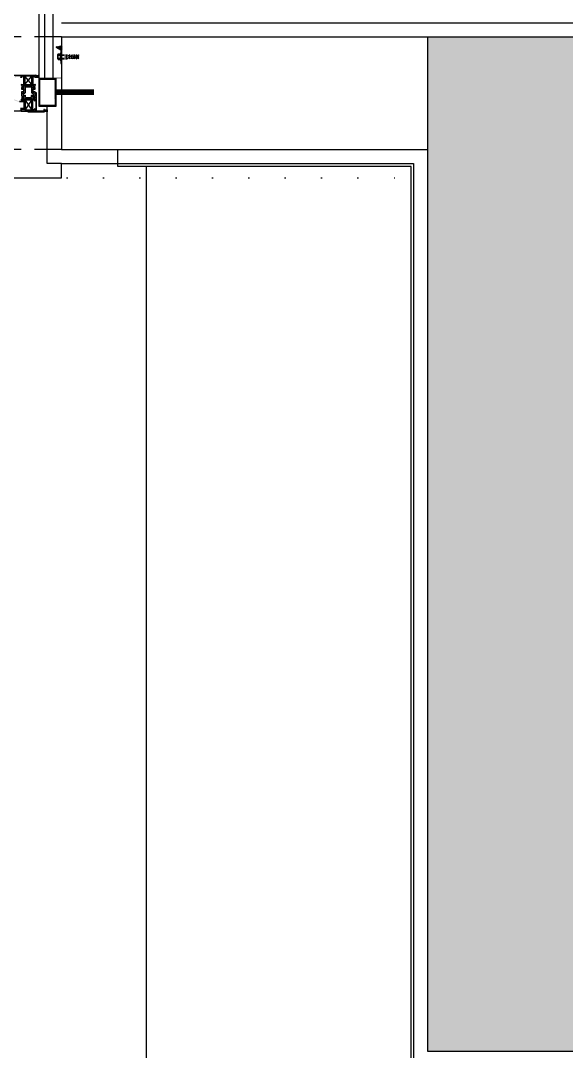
# Model space of a CAD drawing. Header units: inches. Extents: x 21 to 32698, y 13 to 3712.
# Drawn here: x 16594.5 to 16691.3, y 2402.1 to 2585 of the extents above; entities that cross this region are included whole.
import ezdxf

# ---------------------------------------------------------------- set-up
doc = ezdxf.new("R2010")
doc.units = ezdxf.units.IN
doc.header["$MEASUREMENT"] = 0
doc.set_wipeout_variables(frame=1)
for name, pattern in [('DOT', [6.35, 0, -6.35]), ('HIDDEN', [9.525, 6.35, -3.175]), ('IMPORT-HIDDEN2', [47.625, 31.75, -15.875])]:
    doc.linetypes.add(name, pattern=pattern)
for name, color, linetype, lineweight in [('Z_MİM_-KM-BEAM-RAY', 8, 'DOT', 25), ('Z_MİM_-KM-CERAMIC-09', 8, 'Continuous', 25), ('Z_MİM_-KM-GLAZ', 8, 'Continuous', 25), ('Z_MİM_-KM-GLAZ-CURT', 8, 'Continuous', 25), ('Z_MİM_-KM-PATTERN-STRC', 8, 'Continuous', 25), ('Z_MİM_-KM-RAY-1', 8, 'IMPORT-HIDDEN2', 25), ('Z_MİM_-KM-STRC-CONCRETE', 8, 'Continuous', 25), ('Z_MİM_-KM-VITRF', 8, 'Continuous', 25), ('Z_MİM_-KM-WALL', 8, 'Continuous', 25), ('Z_MİM_-KM-WALL-IZO-TERMAL', 8, 'Continuous', 25), ('Z_MİM_-KM-WALL-PLASTER', 8, 'Continuous', 25), ('Z_MİM_Aksesuar', 8, 'Continuous', 25), ('Z_MİM_aksesuar_k', 8, 'Continuous', 25), ('Z_MİM_AUDIT_D_040619093244-1', 8, 'Continuous', 25), ('Z_MİM_CELIK', 8, 'Continuous', 25), ('Z_MİM_hatch_k', 8, 'Continuous', 25), ('Z_MİM_MYM_MEMBRAN_', 8, 'HIDDEN', 25), ('Z_MİM_PROFIL', 8, 'Continuous', 25)]:
    doc.layers.add(name, color=color, linetype=linetype, lineweight=lineweight)
doc.layers.add('Z_MİM_-KM-WALL-TERMAL-PATTERN', color=8, linetype='BATTING', lineweight=25, plot=False)
doc.linetypes.add('BATTING', pattern='A,0.00254,-2.54,[134,ltypeshp.shx,S=2.54,R=0,X=-2.54,Y=0],-5.08,[134,ltypeshp.shx,S=2.54,R=180,X=2.54,Y=0],-2.54', length=10.16254)

# ---------------------------------------------------------------- blocks, each defined once
blk = doc.blocks.new('-KM_Kiriş İzi-2K')
at = {"layer": 'Z_MİM_-KM-BEAM-RAY'}
for p, q in [((755, 1600), (1335, 1600)), ((755, 1575), (1335, 1575))]:
    blk.add_line(p, q, dxfattribs=at)
blk = doc.blocks.new('-KM_Kolon-2K')
at = {"layer": 'Z_MİM_-KM-PATTERN-STRC'}
blk.add_hatch(color=256, dxfattribs=at).paths.add_polyline_path([(1335, 1600), (1365, 1600), (1365, 1420), (1335, 1420)], flags=0)
at = {"layer": 'Z_MİM_-KM-STRC-CONCRETE'}
blk.add_lwpolyline([(1335, 1600), (1365, 1600), (1365, 1420), (1335, 1420)], close=True, dxfattribs=at)
blk = doc.blocks.new('*U77')
at = {"layer": 'Z_MİM_AUDIT_D_040619093244-1'}
for points in [[(160.98, -3.18), (161.16, -3.25)], [(161.08, -3.5), (161.23, -3.5)], [(161.08, -3.55), (161.23, -3.55)], [(161.28, -3.4), (161.23, -3.28)], [(161.28, -3.65), (161.23, -3.78)], [(161.51, -3.2), (161.43, -3.18), (161.43, -3.39), (161.36, -3.4)], [(161.51, -3.85), (161.43, -3.88), (161.43, -3.66), (161.36, -3.65)], [(161.37, -3.49), (161.47, -3.49)], [(161.39, -3.56), (161.49, -3.56)], [(161.42, -3.49), (161.44, -3.56)], [(161.57, -3.49), (161.67, -3.48)], [(161.58, -3.23), (161.63, -3.31)], [(161.59, -3.56), (161.7, -3.57)], [(161.62, -3.48), (161.65, -3.57)], [(161.83, -3.38), (161.75, -3.38)], [(161.77, -3.48), (161.86, -3.48)], [(161.8, -3.57), (161.9, -3.58)], [(161.82, -3.48), (161.85, -3.57)], [(161.83, -3.18), (161.91, -3.2)], [(161.83, -3.18), (161.83, -3.38)], [(161.96, -3.47), (162.06, -3.47)], [(161.98, -3.23), (162.03, -3.31)], [(162, -3.58), (162.1, -3.58)], [(162.01, -3.47), (162.05, -3.58)], [(162.31, -3.2), (162.23, -3.18), (162.23, -3.36), (162.15, -3.36)], [(162.16, -3.46), (162.26, -3.46)], [(162.2, -3.59), (162.3, -3.59)], [(162.21, -3.46), (162.25, -3.59)], [(162.36, -3.46), (162.46, -3.45)], [(162.43, -3.31), (162.38, -3.23)], [(162.4, -3.59), (162.51, -3.6)], [(162.41, -3.46), (162.46, -3.6)], [(162.63, -3.34), (162.54, -3.35)], [(162.56, -3.45), (162.66, -3.45)], [(162.61, -3.45), (162.66, -3.6)], [(162.61, -3.6), (162.71, -3.61)], [(162.63, -3.18), (162.71, -3.2)], [(162.63, -3.18), (162.63, -3.34)], [(162.75, -3.44), (162.85, -3.44)], [(162.78, -3.23), (162.83, -3.31)], [(162.8, -3.44), (162.86, -3.61)], [(162.81, -3.61), (162.91, -3.61)], [(163.03, -3.33), (162.94, -3.33)], [(162.95, -3.44), (163.05, -3.43)], [(163, -3.43), (163.06, -3.62)], [(163.01, -3.62), (163.11, -3.62)], [(163.03, -3.18), (163.03, -3.33)], [(163.03, -3.18), (163.11, -3.2)], [(160.98, -3.88), (161.16, -3.8)], [(161.58, -3.83), (161.63, -3.74)], [(161.91, -3.85), (161.83, -3.88), (161.83, -3.67), (161.75, -3.67)], [(161.98, -3.83), (162.03, -3.74)], [(162.31, -3.85), (162.23, -3.88), (162.23, -3.69), (162.15, -3.69)], [(162.43, -3.74), (162.38, -3.83)], [(162.63, -3.71), (162.54, -3.7)], [(162.63, -3.88), (162.63, -3.71)], [(162.63, -3.88), (162.71, -3.85)], [(162.78, -3.83), (162.83, -3.74)], [(163.03, -3.72), (162.94, -3.72)], [(163.03, -3.88), (163.03, -3.72)], [(163.03, -3.88), (163.11, -3.85)]]:
    blk.add_lwpolyline(points, dxfattribs=at)
blk.add_wipeout([(160, -25), (160, 16.5), (0, 16.5), (0, -25)])
h = blk.add_hatch()
h.set_pattern_fill('EARTH', color=256, scale=0.03, angle=-90)
h.set_pattern_definition([(270, (-66255.56633, 147327.28475), (0.1905, -0.1905), [0.1905, -0.1905]), (270, (-66255.49489, 147327.28475), (0.1905, -0.1905), [0.1905, -0.1905]), (270, (-66255.42345, 147327.28475), (0.1905, -0.1905), [0.1905, -0.1905]), (360, (-66255.39964, 147327.26094), (0.1905, 0.1905), [0.1905, -0.1905]), (360, (-66255.39964, 147327.1895), (0.1905, 0.1905), [0.1905, -0.1905]), (360, (-66255.39964, 147327.11806), (0.1905, 0.1905), [0.1905, -0.1905])])
edge = h.paths.add_edge_path()
edge.add_arc((155.44, -6.8), 0.02, 0, 45, ccw=False)
edge.add_line((155.46, -6.8), (155.46, -6.99))
edge.add_arc((155.26, -6.99), 0.2, 284.3123, 360, ccw=False)
edge.add_line((155.31, -7.18), (156, -7.18))
edge.add_line((156, -7.18), (156, -6.78))
edge.add_arc((155.72, -6.54), 0.367, 222.7927, 319.8641, ccw=False)
h = blk.add_hatch()
h.set_pattern_fill('EARTH', color=256, scale=0.03, angle=-90)
h.set_pattern_definition([(270, (-66255.60472, 147327.28475), (0.1905, -0.1905), [0.1905, -0.1905]), (270, (-66255.53328, 147327.28475), (0.1905, -0.1905), [0.1905, -0.1905]), (270, (-66255.46184, 147327.28475), (0.1905, -0.1905), [0.1905, -0.1905]), (360, (-66255.43803, 147327.26094), (0.1905, 0.1905), [0.1905, -0.1905]), (360, (-66255.43803, 147327.1895), (0.1905, 0.1905), [0.1905, -0.1905]), (360, (-66255.43803, 147327.11806), (0.1905, 0.1905), [0.1905, -0.1905])])
h.paths.add_polyline_path([(157.46, -13.33), (157.46, -12.93), (157.01, -12.93), (157.01, -13.24, -0.326686)])
at = {"layer": 'Z_MİM_Aksesuar'}
h = blk.add_hatch(dxfattribs=at)
h.set_pattern_fill('ANSI37', color=256, angle=180, style=0)
h.set_pattern_definition([(135, (336.59067, -0.34935), (0.08838835, 0.08838835), []), (45, (336.59067, -0.34935), (0.08838835, -0.08838835), [])])
h.paths.add_polyline_path([(159.13, -1.77), (160, -2.27), (160.15, -2.27), (160.15, -1.58)])
at = {"layer": 'Z_MİM_CELIK', "linetype": 'Continuous'}
h = blk.add_hatch(dxfattribs=at)
h.set_pattern_fill('ANSI31', color=256, style=0)
h.set_pattern_definition([(45, (9409.53063, -13494.84769), (-0.08838834765, 0.08838834765), [])])
h.paths.add_polyline_path([(158.88, -7.5), (158.88, -12.2), (156.18, -12.2), (156.18, -7.5)], flags=16)
h.paths.add_polyline_path([(159.03, -7.35), (159.03, -12.35), (156.03, -12.35), (156.03, -7.35)])
at = {"layer": 'Z_MİM_hatch_k'}
h = blk.add_hatch(dxfattribs=at)
h.set_pattern_fill('DOTS', color=256, scale=0.05, angle=60, style=0)
h.set_pattern_definition([(60, (-308.370135, -104.39012), (-0.048897016, 0.074057883), [0, -0.079375])])
h.paths.add_polyline_path([(153.09, -10.59), (153.32, -10.59, -0.414214), (153.34, -10.61), (153.34, -10.73, -0.131652), (153.32, -10.79), (153.29, -10.85), (153.23, -10.95, 0.131652), (153.23, -10.97), (153.23, -10.99, 0.414214), (153.27, -11.03), (153.81, -11.03), (153.84, -11), (154.44, -11), (154.47, -11.03), (155.01, -11.03, 0.414214), (155.05, -10.99), (155.05, -10.97, 0.131652), (155.05, -10.95), (154.99, -10.85), (154.96, -10.79, -0.131652), (154.94, -10.73), (154.94, -10.61, -0.414214), (154.96, -10.59), (155.19, -10.59, 0.414214), (155.29, -10.49), (155.29, -9.75, 0.236068), (155.27, -9.71), (155.15, -9.71, 0.414214), (155.13, -9.73), (155.13, -9.83), (154.94, -9.83), (154.94, -9.53), (154.94, -9.23), (155.13, -9.23), (155.13, -9.33, 0.414214), (155.15, -9.35), (155.27, -9.35, 0.414214), (155.29, -9.33), (155.29, -9.17, 0.414214), (155.19, -9.07), (154.96, -9.07, -0.414214), (154.94, -9.05), (154.94, -8.93, -0.131652), (154.96, -8.87), (154.99, -8.81), (155.05, -8.72, 0.131652), (155.05, -8.7), (155.05, -8.67, 0.414214), (155.01, -8.63), (154.47, -8.63), (154.44, -8.66), (153.84, -8.66), (153.81, -8.63), (153.27, -8.63, 0.414214), (153.23, -8.67), (153.23, -8.7, 0.131652), (153.23, -8.72), (153.29, -8.81), (153.32, -8.87, -0.131652), (153.34, -8.93), (153.34, -9.05, -0.414214), (153.32, -9.07), (153.09, -9.07, 0.414214), (152.99, -9.17), (152.99, -9.33, 0.414214), (153.01, -9.35), (153.13, -9.35, 0.414214), (153.15, -9.33), (153.15, -9.23), (153.34, -9.23), (153.34, -9.53), (153.34, -9.83), (153.15, -9.83), (153.15, -9.73, 0.414214), (153.13, -9.71), (153.01, -9.71, 0.236068), (152.99, -9.75), (152.99, -10.49, 0.414214)])
h.paths.add_polyline_path([(153.26, -10.34, -0.414214), (153.24, -10.32), (153.24, -10.05, -0.414214), (153.26, -10.03), (153.44, -10.03, 0.414214), (153.54, -9.93), (153.54, -8.93, -0.414214), (153.56, -8.91), (154.72, -8.91, -0.414214), (154.74, -8.93), (154.74, -9.93, 0.414214), (154.84, -10.03), (155.02, -10.03, -0.414214), (155.04, -10.05), (155.04, -10.32, -0.414214), (155.02, -10.34), (154.79, -10.34, 0.414214), (154.69, -10.44), (154.69, -10.65, -0.414214), (154.59, -10.75), (153.69, -10.75, -0.414214), (153.59, -10.65), (153.59, -10.44, 0.414214), (153.49, -10.34)], flags=16)
at = {"layer": 'Z_MİM_PROFIL'}
h = blk.add_hatch(dxfattribs=at)
h.set_pattern_fill('ANSI37', color=256, scale=0.2, style=0)
h.set_pattern_definition([(315, (2686.23092, 9681.967574), (-0.01767766953, -0.01767766953), []), (225, (2686.23092, 9681.967574), (-0.01767766953, 0.01767766953), [])])
h.paths.add_polyline_path([(160, -2.27), (159.13, -1.77), (159.08, -1.86), (159.9, -2.33), (159.9, -4.72), (160, -4.72)])
h = blk.add_hatch(color=256, dxfattribs=at)
h.paths.add_polyline_path([(155.24, -7.16, 0.447214), (155.26, -7.18, 0.381966), (155.44, -6.99), (155.44, -6.8, 0.414214), (155.42, -6.78), (150.66, -6.78, 0.414214), (150.64, -6.8), (150.64, -7.23), (150.78, -7.23, 0.746966), (150.8, -7.14, -0.236898), (150.82, -7.13), (150.74, -7.13), (150.74, -6.92), (151.2, -6.92), (151.2, -7.13), (151.12, -7.13, 4.221222), (151.14, -7.14, 0.746966), (151.16, -7.23), (151.3, -7.23), (151.3, -6.94), (151.72, -6.94), (151.72, -7.14, 0.742955), (151.83, -7.18, 1.074745), (151.92, -7.1), (151.82, -7.1), (151.82, -6.93), (152.86, -6.93), (152.86, -7.1), (152.75, -7.1, 0.648232), (152.8, -7.2), (152.92, -7.2, 0.414214), (152.98, -7.14), (152.98, -6.95), (153.34, -6.95), (153.34, -7.68), (153.37, -7.71), (153.34, -7.74), (153.34, -8.47), (152.99, -8.42, 0.461006), (152.94, -8.46), (152.94, -8.58, 0.368919), (152.97, -8.62), (153.07, -8.63), (153.07, -8.76), (152.98, -8.88, 0.697699), (153, -8.92, 1.138359), (153, -8.98), (153.24, -8.96, 0.176327), (153.25, -8.96), (153.27, -8.94), (153.19, -8.63), (153.2, -8.63, -0.707107), (153.26, -8.63), (154.14, -8.63), (155.02, -8.63, -0.843039), (155.08, -8.64), (155.08, -8.66), (155.01, -8.94), (155.02, -8.96, 0.176327), (155.04, -8.96), (155.28, -8.98, 1.138359), (155.27, -8.92, 0.697699), (155.3, -8.88), (155.21, -8.76), (155.21, -8.63), (155.31, -8.62, 0.368919), (155.34, -8.58), (155.34, -8.46, 0.461006), (155.29, -8.42), (154.94, -8.47), (154.94, -7.74), (154.91, -7.71), (154.94, -7.68), (154.94, -6.95), (155.24, -6.95)])
h.paths.add_polyline_path([(153.51, -8.47), (153.51, -8.27), (153.48, -8.27), (153.48, -7.15), (153.51, -7.15), (153.51, -6.95), (154.14, -6.95), (154.77, -6.95), (154.77, -7.15), (154.8, -7.15), (154.8, -8.27), (154.77, -8.27), (154.77, -8.47), (154.14, -8.47)], flags=16)
at = {"layer": 'Z_MİM_PROFIL', "ltscale": 10}
h = blk.add_hatch(color=256, dxfattribs=at)
edge = h.paths.add_edge_path()
edge.add_arc((152.55, -10.91), 0.5, 250, 270)
edge.add_line((152.55, -11.41), (153.04, -11.41))
edge.add_arc((153.04, -11.39), 0.02, 270, 360)
edge.add_line((153.06, -11.39), (153.06, -11.28))
edge.add_arc((153.08, -11.28), 0.02, 46.829, 180, ccw=False)
edge.add_line((153.09, -11.27), (153.29, -11.46))
edge.add_arc((153.26, -11.49), 0.05, -90, 46.829, ccw=False)
edge.add_line((153.26, -11.54), (152.55, -11.54))
edge.add_arc((152.55, -10.91), 0.63, 250, 270, ccw=False)
edge.add_line((152.33, -11.51), (150.86, -10.97))
edge.add_arc((150.84, -11.02), 0.05, 70, 180)
edge.add_line((150.79, -11.02), (150.79, -12.99))
edge.add_arc((150.84, -12.99), 0.05, 180, 271)
edge.add_line((150.84, -13.04), (152.54, -13.01))
edge.add_arc((152.54, -12.91), 0.1, 271, 360)
edge.add_line((152.64, -12.91), (152.64, -12.74))
edge.add_arc((152.74, -12.74), 0.1, 90, 180, ccw=False)
edge.add_line((152.74, -12.64), (153.25, -12.64))
edge.add_arc((153.25, -12.69), 0.05, -52.7072, 90, ccw=False)
edge.add_line((153.28, -12.73), (153.13, -12.86))
edge.add_arc((153.12, -12.84), 0.02, 210.4262, 307.2928, ccw=False)
edge.add_line((153.1, -12.85), (153.07, -12.79))
edge.add_line((153.07, -12.79), (152.84, -12.79))
edge.add_arc((152.84, -12.84), 0.05, 90, 180)
edge.add_line((152.79, -12.84), (152.79, -13.05))
edge.add_line((152.79, -13.05), (152.84, -13.05))
edge.add_line((152.84, -13.05), (152.84, -13.2))
edge.add_line((152.84, -13.2), (150.64, -13.2))
edge.add_line((150.64, -13.2), (150.64, -9.9))
edge.add_line((150.64, -9.9), (150.93, -9.9))
edge.add_line((150.93, -9.9), (150.93, -10.01))
edge.add_line((150.93, -10.01), (151.22, -10.01))
edge.add_arc((151.22, -10.19), 0.18, 28.5719, 90, ccw=False)
edge.add_arc((151.32, -10.14), 0.065, -151.4281, 28.5719, ccw=False)
edge.add_arc((151.22, -10.19), 0.05, 28.5719, 90)
edge.add_line((151.22, -10.14), (150.84, -10.14))
edge.add_arc((150.84, -10.19), 0.05, 90, 180)
edge.add_line((150.79, -10.19), (150.79, -10.77))
edge.add_arc((150.84, -10.77), 0.05, 180, 250)
edge.add_line((150.82, -10.82), (152.38, -11.38))
at = {"layer": 'Z_MİM_PROFIL'}
h = blk.add_hatch(color=256, dxfattribs=at)
h.paths.add_polyline_path([(155.24, -12.98), (154.94, -12.98), (154.94, -12.11), (154.91, -12.08), (154.94, -12.05), (154.94, -11.18), (155.24, -11.18), (155.24, -11.36, 0.447214), (155.26, -11.38, 0.381966), (155.44, -11.19), (155.44, -11.03), (155.21, -11.03), (155.21, -10.9), (155.3, -10.79, 0.697699), (155.27, -10.74, 1.138359), (155.28, -10.68), (155.04, -10.71, 0.176327), (155.02, -10.71), (155.01, -10.73), (155.09, -11.03), (155.08, -11.03, -0.707107), (155.02, -11.03), (154.14, -11.03), (153.26, -11.03, -0.843039), (153.2, -11.02), (153.2, -11), (153.27, -10.73), (153.25, -10.71, 0.176327), (153.24, -10.71), (153, -10.68, 1.138359), (153, -10.74, 0.697699), (152.98, -10.79), (153.07, -10.9), (153.07, -11.03), (152.84, -11.03), (152.84, -11.19, 0.381966), (153.02, -11.38, 0.447214), (153.04, -11.36), (153.04, -11.18), (153.34, -11.18), (153.34, -12.05), (153.37, -12.08), (153.34, -12.11), (153.34, -12.98), (153.04, -12.98), (153.04, -12.8, 0.447214), (153.02, -12.78, 0.381966), (152.84, -12.98), (152.84, -13.16, 0.414214), (152.86, -13.18), (154.14, -13.18), (155.42, -13.18, 0.414214), (155.44, -13.16), (155.44, -12.98, 0.381966), (155.26, -12.78, 0.447214), (155.24, -12.8)])
h.paths.add_polyline_path([(153.51, -11.19), (154.14, -11.19), (154.77, -11.19), (154.77, -11.39), (154.8, -11.39), (154.8, -12.83), (154.77, -12.83), (154.77, -13.03), (154.14, -13.03), (153.51, -13.03), (153.51, -12.83), (153.48, -12.83), (153.48, -11.39), (153.51, -11.39)], flags=16)
blk.add_hatch(color=256, dxfattribs=at).paths.add_polyline_path([(154.01, -13.18), (154.01, -13.3), (157.01, -13.3), (157.01, -12.9), (156.89, -12.9), (156.89, -13.18), (155.57, -13.18), (155.57, -9.92), (155.45, -9.92), (155.45, -13.18)])
for points in [[(160, 0), (160, -20)], [(155.26, -7.18), (156, -7.18)], [(157.01, -12.93), (157.46, -12.93)], [(157.01, -13.24), (157.01, -12.93)]]:
    blk.add_lwpolyline(points)
blk.add_lwpolyline([(153.51, -7.15), (153.48, -7.15), (153.48, -8.27), (153.51, -8.27), (153.51, -8.47), (154.14, -8.47), (154.77, -8.47), (154.77, -8.27), (154.8, -8.27), (154.8, -7.15), (154.77, -7.15), (154.77, -6.95), (154.14, -6.95), (153.51, -6.95)], close=True)
for points in [[(155.45, -6.79, -0.198912), (155.46, -6.8), (155.46, -6.99, -0.342804), (155.31, -7.18), (156, -7.18), (156, -6.78, -0.450842)], [(153.27, -11.03, -0.414214), (153.23, -10.99), (153.23, -10.97, -0.131652), (153.23, -10.95), (153.29, -10.85), (153.32, -10.79, 0.131652), (153.34, -10.73), (153.34, -10.61, 0.414214), (153.32, -10.59), (153.09, -10.59, -0.414214), (152.99, -10.49), (152.99, -9.75, -0.236068), (153.01, -9.71), (153.13, -9.71, -0.414214), (153.15, -9.73), (153.15, -9.83), (153.34, -9.83), (153.34, -9.53), (153.34, -9.23), (153.15, -9.23), (153.15, -9.33, -0.414214), (153.13, -9.35), (153.01, -9.35, -0.414214), (152.99, -9.33), (152.99, -9.17, -0.414214), (153.09, -9.07), (153.32, -9.07, 0.414214), (153.34, -9.05), (153.34, -8.93, 0.131652), (153.32, -8.87), (153.29, -8.81), (153.23, -8.72, -0.131652), (153.23, -8.7), (153.23, -8.67, -0.414214), (153.27, -8.63), (153.81, -8.63), (153.84, -8.66), (154.44, -8.66), (154.47, -8.63), (155.01, -8.63, -0.414214), (155.05, -8.67), (155.05, -8.7, -0.131652), (155.05, -8.72), (154.99, -8.81), (154.96, -8.87, 0.131652), (154.94, -8.93), (154.94, -9.05, 0.414214), (154.96, -9.07), (155.19, -9.07, -0.414214), (155.29, -9.17), (155.29, -9.33, -0.414214), (155.27, -9.35), (155.15, -9.35, -0.414214), (155.13, -9.33), (155.13, -9.23), (154.94, -9.23), (154.94, -9.53), (154.94, -9.83), (155.13, -9.83), (155.13, -9.73, -0.414214), (155.15, -9.71), (155.27, -9.71, -0.236068), (155.29, -9.75), (155.29, -10.49, -0.414214), (155.19, -10.59), (154.96, -10.59, 0.414214), (154.94, -10.61), (154.94, -10.73, 0.131652), (154.96, -10.79), (154.99, -10.85), (155.05, -10.95, -0.131652), (155.05, -10.97), (155.05, -10.99, -0.414214), (155.01, -11.03), (154.47, -11.03), (154.44, -11), (153.84, -11), (153.81, -11.03)], [(153.49, -10.34, -0.414214), (153.59, -10.44), (153.59, -10.65, 0.414214), (153.69, -10.75), (154.59, -10.75, 0.414214), (154.69, -10.65), (154.69, -10.44, -0.414214), (154.79, -10.34), (155.02, -10.34, 0.414214), (155.04, -10.32), (155.04, -10.05, 0.414214), (155.02, -10.03), (154.84, -10.03, -0.414214), (154.74, -9.93), (154.74, -8.93, 0.414214), (154.72, -8.91), (153.56, -8.91, 0.414214), (153.54, -8.93), (153.54, -9.93, -0.414214), (153.44, -10.03), (153.26, -10.03, 0.414214), (153.24, -10.05), (153.24, -10.32, 0.414214), (153.26, -10.34)]]:
    blk.add_lwpolyline(points, format="xyb", close=True)
blk.add_lwpolyline([(157.01, -12.93), (157.46, -12.93), (157.46, -13.33, 0.326686), (157.01, -13.24, 0.291534)], format="xyb")
for centre, radius, start, end in [((155.72, -6.54), 0.368, 222.8375, 320.3541), ((157.17, -13.59), 0.392, 41.3675, 114.1786)]:
    blk.add_arc(centre, radius, start, end)
at = {"layer": 'Z_MİM_-KM-GLAZ-CURT'}
blk.add_lwpolyline([(0, -22.5), (0, -25), (160, -25), (160, -22.5)], dxfattribs=at)
at = {"layer": 'Z_MİM_-KM-RAY-1', "ltscale": 0.15}
for p, q in [((160, 0), (0, 0)), ((160, -20), (0, -20))]:
    blk.add_line(p, q, dxfattribs=at)
at = {"layer": 'Z_MİM_-KM-WALL'}
blk.add_line((160, 0), (160, -20), dxfattribs=at)
at = {"layer": 'Z_MİM_-KM-WALL-IZO-TERMAL', "ltscale": 1.5}
blk.add_lwpolyline([(160, 12.5), (157, 12.5), (157, -7.5)], dxfattribs=at)
at = {"layer": 'Z_MİM_-KM-WALL-PLASTER', "ltscale": 1.5}
for points in [[(160, 15), (156, 15), (156, -7.3)], [(160, -22.5), (157.46, -22.5), (157.46, -12.35)]]:
    blk.add_lwpolyline(points, dxfattribs=at)
at = {"layer": 'Z_MİM_-KM-WALL-TERMAL-PATTERN', "ltscale": 0.16}
blk.add_lwpolyline([(160, 10), (158.5, 10), (158.5, -7.3)], dxfattribs=at)
at = {"layer": 'Z_MİM_Aksesuar'}
blk.add_line((159.13, -1.77), (160.15, -1.58), dxfattribs=at)
at = {"layer": 'Z_MİM_aksesuar_k'}
for p, q in [((154.75, -8.45), (153.53, -6.97)), ((153.53, -8.45), (154.75, -6.97)), ((153.54, -11.21), (154.74, -13.01)), ((153.54, -13.01), (154.74, -11.21))]:
    blk.add_line(p, q, dxfattribs=at)
for points in [[(153.53, -8.45), (154.75, -8.45), (154.75, -6.97), (153.53, -6.97)], [(153.54, -11.21), (153.54, -13.01), (154.74, -13.01), (154.74, -11.21)]]:
    blk.add_lwpolyline(points, close=True, dxfattribs=at)
at = {"layer": 'Z_MİM_AUDIT_D_040619093244-1'}
for p, q in [((159.37, -3.9), (159.37, -3.15)), ((159.42, -3.03), (159.77, -3.03)), ((159.42, -3.28), (159.77, -3.28)), ((159.42, -3.78), (159.77, -3.78)), ((159.42, -4.03), (159.77, -4.03))]:
    blk.add_line(p, q, dxfattribs=at)
blk.add_lwpolyline([(160, -2.27), (159.13, -1.77), (159.08, -1.86), (159.9, -2.33), (159.9, -4.72), (160, -4.72)], close=True, dxfattribs=at)
for points in [[(159.87, -2.93), (159.77, -2.93), (159.77, -4.13), (159.87, -4.13)], [(160.01, -3.18), (160.16, -3.18)], [(160.01, -3.28), (160.16, -3.28)], [(160.04, -3.18), (160.19, -3.18)], [(160.04, -3.28), (160.19, -3.28)], [(160.08, -3.18), (160.23, -3.18)], [(160.08, -3.28), (160.23, -3.28)], [(160.33, -3.18), (160.48, -3.18)], [(160.33, -3.28), (160.48, -3.28)], [(160.58, -3.18), (160.73, -3.18)], [(160.58, -3.28), (160.73, -3.28)], [(160.58, -3.5), (160.73, -3.5)], [(160.58, -3.55), (160.73, -3.55)], [(160.83, -3.18), (160.98, -3.18)], [(160.83, -3.28), (160.98, -3.28)], [(160.83, -3.5), (160.98, -3.5)], [(160.83, -3.55), (160.98, -3.55)], [(160.01, -3.78), (160.16, -3.78)], [(160.01, -3.88), (160.16, -3.88)], [(160.04, -3.78), (160.19, -3.78)], [(160.04, -3.88), (160.19, -3.88)], [(160.08, -3.78), (160.23, -3.78)], [(160.08, -3.88), (160.23, -3.88)], [(160.33, -3.78), (160.48, -3.78)], [(160.33, -3.88), (160.48, -3.88)], [(160.58, -3.78), (160.73, -3.78)], [(160.58, -3.88), (160.73, -3.88)], [(160.83, -3.78), (160.98, -3.78)], [(160.83, -3.88), (160.98, -3.88)]]:
    blk.add_lwpolyline(points, dxfattribs=at)
for centre, radius, start, end in [((159.55, -3.15), 0.181, 136.3972, 223.6028), ((160.02, -3.53), 0.65, 157.3801, 202.6199), ((159.55, -3.9), 0.181, 136.3972, 223.6028)]:
    blk.add_arc(centre, radius, start, end, dxfattribs=at)
at = {"layer": 'Z_MİM_CELIK'}
for p, q in [((165.73, -9.45), (159.03, -9.45)), ((165.73, -9.65), (159.03, -9.65)), ((165.73, -9.85), (159.03, -9.85)), ((165.73, -10.05), (159.03, -10.05)), ((165.73, -10.25), (159.03, -10.25))]:
    blk.add_line(p, q, dxfattribs=at)
at = {"layer": 'Z_MİM_CELIK', "linetype": 'Continuous'}
blk.add_lwpolyline([(159.03, -7.35), (159.03, -12.35), (156.03, -12.35), (156.03, -7.35), (159.03, -7.35)], dxfattribs=at)
blk.add_lwpolyline([(158.88, -7.5), (158.88, -12.2), (156.18, -12.2), (156.18, -7.5)], close=True, dxfattribs=at)
at = {"layer": 'Z_MİM_MYM_MEMBRAN_', "ltscale": 20, "const_width": 0.08}
blk.add_lwpolyline([(155.97, -12.35), (155.99, -7.3), (156.39, -7.3), (160, -7.3), (160, 0), (160, 0)], dxfattribs=at)
at = {"layer": 'Z_MİM_PROFIL'}
blk.add_lwpolyline([(152.74, -7.1), (152.86, -7.1), (152.86, -6.93), (151.82, -6.93)], dxfattribs=at)
for points in [[(150.66, -6.78), (155.42, -6.78, -0.414214), (155.44, -6.8), (155.44, -6.99, -0.381966), (155.26, -7.18, -0.447214), (155.24, -7.16), (155.24, -6.95), (154.94, -6.95), (154.94, -7.68), (154.91, -7.71), (154.94, -7.74), (154.94, -8.45, 0.461006), (154.96, -8.47), (155.29, -8.42, -0.461006), (155.34, -8.46), (155.34, -8.58, -0.368919), (155.31, -8.62), (155.21, -8.63), (155.21, -8.76), (155.3, -8.88, -0.175452), (155.31, -8.9), (155.31, -8.95, -0.440011), (155.28, -8.98), (155.04, -8.96, -0.176327), (155.02, -8.96), (154.99, -8.92, -0.573146), (154.99, -8.89), (155.02, -8.88), (155.08, -8.66), (155.08, -8.64, 0.843039), (155.02, -8.63), (154.14, -8.63), (153.26, -8.63, 0.843039), (153.2, -8.64), (153.2, -8.66), (153.26, -8.88), (153.28, -8.89, -0.573146), (153.29, -8.92), (153.25, -8.96, -0.176327), (153.24, -8.96), (153, -8.98, -0.440011), (152.97, -8.95), (152.97, -8.9, -0.175452), (152.98, -8.88), (153.07, -8.76), (153.07, -8.63), (152.97, -8.62, -0.368919), (152.94, -8.58), (152.94, -8.46, -0.461006), (152.99, -8.42), (153.32, -8.47, 0.461006), (153.34, -8.45), (153.34, -7.74), (153.37, -7.71), (153.34, -7.68), (153.34, -6.95), (152.98, -6.95), (152.98, -7.14, -0.414214), (152.92, -7.2), (152.8, -7.2, -0.414214), (152.74, -7.14)], [(152.55, -11.41), (153.04, -11.41, 0.414214), (153.06, -11.39), (153.06, -11.28, -0.656696), (153.09, -11.27), (153.29, -11.46, -0.679784), (153.26, -11.54), (152.55, -11.54, -0.087489)], [(152.74, -12.64), (153.25, -12.64, -0.717959), (153.28, -12.73), (153.28, -12.73), (153.13, -12.86, -0.449767), (153.1, -12.85), (153.07, -12.79), (152.84, -12.79, 0.414214), (152.79, -12.84), (152.79, -13.05), (152.84, -13.05), (152.84, -13.2), (150.64, -13.2)]]:
    blk.add_lwpolyline(points, format="xyb", dxfattribs=at)
for points in [[(153.51, -8.47), (154.14, -8.47), (154.77, -8.47), (154.77, -8.27), (154.8, -8.27), (154.8, -7.15), (154.77, -7.15), (154.77, -6.95), (154.14, -6.95), (153.51, -6.95), (153.51, -7.15), (153.48, -7.15), (153.48, -8.27), (153.51, -8.27)], [(154.01, -13.18), (154.01, -13.3), (157.01, -13.3), (157.01, -12.9), (156.89, -12.9), (156.89, -13.18), (155.57, -13.18), (155.57, -9.92), (155.45, -9.92), (155.45, -13.18)], [(153.51, -11.39), (153.48, -11.39), (153.48, -12.83), (153.51, -12.83), (153.51, -13.03), (154.14, -13.03), (154.77, -13.03), (154.77, -12.83), (154.8, -12.83), (154.8, -11.39), (154.77, -11.39), (154.77, -11.19), (154.14, -11.19), (153.51, -11.19)], [(154.77, -11.39), (154.8, -11.39), (154.8, -12.83), (154.77, -12.83), (154.77, -13.03), (154.14, -13.03), (153.51, -13.03), (153.51, -12.83), (153.48, -12.83), (153.48, -11.39), (153.51, -11.39), (153.51, -11.19), (154.14, -11.19), (154.77, -11.19)]]:
    blk.add_lwpolyline(points, close=True, dxfattribs=at)
blk.add_lwpolyline([(155.44, -12.98, 0.381966), (155.26, -12.78, 0.447214), (155.24, -12.8), (155.24, -12.98), (154.94, -12.98), (154.94, -12.11), (154.91, -12.08), (154.94, -12.05), (154.94, -11.18), (155.24, -11.18), (155.24, -11.36, 0.447214), (155.26, -11.38, 0.381966), (155.44, -11.19), (155.44, -11.03), (155.21, -11.03), (155.21, -10.9), (155.3, -10.79, 0.175452), (155.31, -10.77), (155.31, -10.71, 0.440011), (155.28, -10.68), (155.04, -10.71, 0.176327), (155.02, -10.71), (154.99, -10.75, 0.573146), (154.99, -10.78), (155.02, -10.79), (155.08, -11), (155.08, -11.02, -0.843039), (155.02, -11.03), (154.14, -11.03), (153.26, -11.03, -0.843039), (153.2, -11.02), (153.2, -11), (153.26, -10.79), (153.28, -10.78, 0.573146), (153.29, -10.75), (153.25, -10.71, 0.176327), (153.24, -10.71), (153, -10.68, 0.440011), (152.97, -10.71), (152.97, -10.77, 0.175452), (152.98, -10.79), (153.07, -10.9), (153.07, -11.03), (152.84, -11.03), (152.84, -11.19, 0.381966), (153.02, -11.38, 0.447214), (153.04, -11.36), (153.04, -11.18), (153.34, -11.18), (153.34, -12.05), (153.37, -12.08), (153.34, -12.11), (153.34, -12.98), (153.04, -12.98), (153.04, -12.8, 0.447214), (153.02, -12.78, 0.381966), (152.84, -12.98), (152.84, -13.16, 0.414214), (152.86, -13.18), (154.14, -13.18), (155.42, -13.18, 0.414214), (155.44, -13.16)], format="xyb", close=True, dxfattribs=at)

msp = doc.modelspace()

# ---------------------------------------------------------------- linework, layer by layer
at = {"layer": 'Z_MİM_-KM-CERAMIC-09'}
msp.add_lwpolyline([(16681.72, 2202.08), (16678.72, 2202.08), (16678.72, 2399.08), (16663.76, 2399.08), (16663.76, 2559.08), (16611.72, 2559.08), (16611.72, 2562.08)], dxfattribs=at)
at = {"layer": 'Z_MİM_-KM-VITRF', "ltscale": 0.5}
msp.add_lwpolyline([(16616.72, 2559.08), (16616.72, 2202.08), (16678.72, 2202.08)], dxfattribs=at)
at = {"layer": 'Z_MİM_-KM-WALL'}
msp.add_lwpolyline([(18831.71, 982.08), (17341.71, 982.08), (17341.71, 1012.08), (16641.71, 1012.08), (16641.71, 982.08), (15331.71, 982.08), (15331.71, 1637.08), (15041.71, 1637.08), (15041.71, 2582.08), (18831.71, 2582.08)], close=True, dxfattribs=at)
msp.add_lwpolyline([(16086.71, 2562.08), (16666.72, 2562.08)], dxfattribs=at)
at = {"layer": 'Z_MİM_-KM-WALL-PLASTER'}
for points in [[(18834.21, 979.58), (17339.21, 979.58), (17339.21, 1009.58), (16644.21, 1009.58), (16644.21, 979.58), (15329.21, 979.58), (15329.21, 1634.58), (15039.21, 1634.58), (15039.21, 2584.58), (18834.21, 2584.58)], [(16439.21, 2559.58), (16664.22, 2559.58), (16664.22, 2399.58), (16679.22, 2399.58), (16679.22, 2124.58), (16439.21, 2124.58)]]:
    msp.add_lwpolyline(points, close=True, dxfattribs=at)

# ---------------------------------------------------------------- block references
at = {"layer": 'Z_MİM_-KM-BEAM-RAY'}
msp.add_blockref('-KM_Kiriş İzi-2K', (15331.71, 982.08), dxfattribs=at)
at = {"layer": 'Z_MİM_-KM-STRC-CONCRETE'}
msp.add_blockref('-KM_Kolon-2K', (15331.71, 982.08), dxfattribs=at)

# ---------------------------------------------------------------- next in the draw order: block references
at = {"layer": 'Z_MİM_-KM-GLAZ', "ltscale": 1.5}
msp.add_blockref('*U77', (16441.71, 2582.08), dxfattribs=at)

doc.saveas('drawing.dxf')
